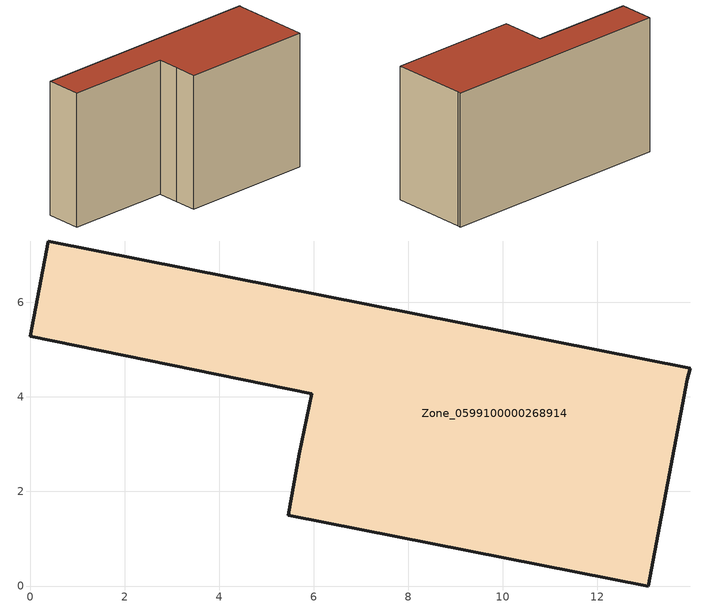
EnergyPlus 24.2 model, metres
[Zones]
Zone_0599100000268914
 floor ground (C_G): 5.96,4.07 0,5.28 0.38,7.3 13.96,4.61 13.9,4.38 13.07,0 5.45,1.5 5.69,2.8 z0
 wall outside (C_F): 13.96,4.61 0.38,7.3 0,5.28 5.96,4.07 5.69,2.8 5.45,1.5 13.07,0 13.9,4.38 13.96,4.61 z0:7.9
 roof outside (C_R): 5.69,2.8 5.45,1.5 13.07,0 13.9,4.38 13.96,4.61 0.38,7.3 0,5.28 5.96,4.07 z7.9
[BUILDING]
Pand.0599100000268914: North Axis=0; Terrain=City; Loads Convergence Tolerance Value=0.04; Temperature Convergence Tolerance Value=0.4; Solar Distribution=FullExterior; Maximum Number of Warmup Days=25; Minimum Number of Warmup Days=1
[Site:Location]
Rotterdam.The.Hague.AP_ZH_NLD Design_Conditions: Latitude=51.96; Longitude=4.45; Time Zone=1; Elevation=-4.5
[SITE:GROUNDTEMPERATURE:BUILDINGSURFACE]
18, 18, 18, 18, 18, 18, 18, 18, 18, 18, 18, 18
[MATERIAL] Thermal Absorptance=0.9; Solar Absorptance=0.7; Visible Absorptance=0.7
Name | Roughness | Thickness | Conductivity | Density | Specific Heat
G.TC.1946 | MediumSmooth | 0.15 | 1 | 540 | 1210
F.TC.1946 | Rough | 0.3 | 0.857143 | 1920 | 840
R.TC.1946 | MediumRough | 0.2 | 0.909091 | 1500 | 1000
[CONSTRUCTION]
C_G: G.TC.1946
C_F: F.TC.1946
C_R: R.TC.1946
[ZONE]
Zone_0599100000268914: Type=1; Multiplier=1; Ceiling Height=Autocalculate; Volume=Autocalculate; Floor Area=autocalculate; Part of Total Floor Area=Yes
[ZONEINFILTRATION:DESIGNFLOWRATE]
Infil_Zone_0599100000268914: Zone or ZoneList or Space or SpaceList=Zone_0599100000268914; Schedule=AlwaysOn; Design Flow Rate Calculation Method=Flow/Area; Flow Rate per Floor Area=0.003; Constant Term Coefficient=1; Temperature Term Coefficient=0; Velocity Term Coefficient=0; Velocity Squared Term Coefficient=0
[HVACTEMPLATE:ZONE:IDEALLOADSAIRSYSTEM]
Zone_0599100000268914: Maximum Heating Supply Air Temperature=50; Minimum Cooling Supply Air Temperature=13; Maximum Heating Supply Air Humidity Ratio=0.0156; Minimum Cooling Supply Air Humidity Ratio=0.0077; Heating Limit=NoLimit; Cooling Limit=NoLimit; Dehumidification Control Type=ConstantSensibleHeatRatio; Cooling Sensible Heat Ratio=0.7; Dehumidification Setpoint=60; Humidification Control Type=None; Humidification Setpoint=30; Outdoor Air Method=None; Outdoor Air Flow Rate per Person=0.00944; Outdoor Air Flow Rate per Zone Floor Area=0; Outdoor Air Flow Rate per Zone=0; Demand Controlled Ventilation Type=None; Outdoor Air Economizer Type=NoEconomizer; Heat Recovery Type=None; Sensible Heat Recovery Effectiveness=0.7; Latent Heat Recovery Effectiveness=0.65
[ZONECONTROL:THERMOSTAT]
ThermostatControl_Zone_0599100000268914: Zone or ZoneList=Zone_0599100000268914; Control Type Schedule=DualSetpointControlType; Control 1=Thermostat_Zone_0599100000268914; Temperature Difference Between Cutout And Setpoint=0
[THERMOSTATSETPOINT:DUALSETPOINT]
Thermostat_Zone_0599100000268914: Heating Setpoint Temperature Schedule=HeatingSetpoint_Zone_0599100000268914; Cooling Setpoint Temperature Schedule=CoolingSetpoint_Zone_0599100000268914
[SCHEDULE:COMPACT]
HeatingSetpoint_Zone_0599100000268914: Through: 12/31, For: AllDays, Until: 24:00, 21
CoolingSetpoint_Zone_0599100000268914: Through: 12/31, For: AllDays, Until: 24:00, 24
DualSetpointControlType: Through: 12/31, For: AllDays, Until: 24:00, 4
AlwaysOn: Through: 12/31, For: AllDays, Until: 24:00, 1
